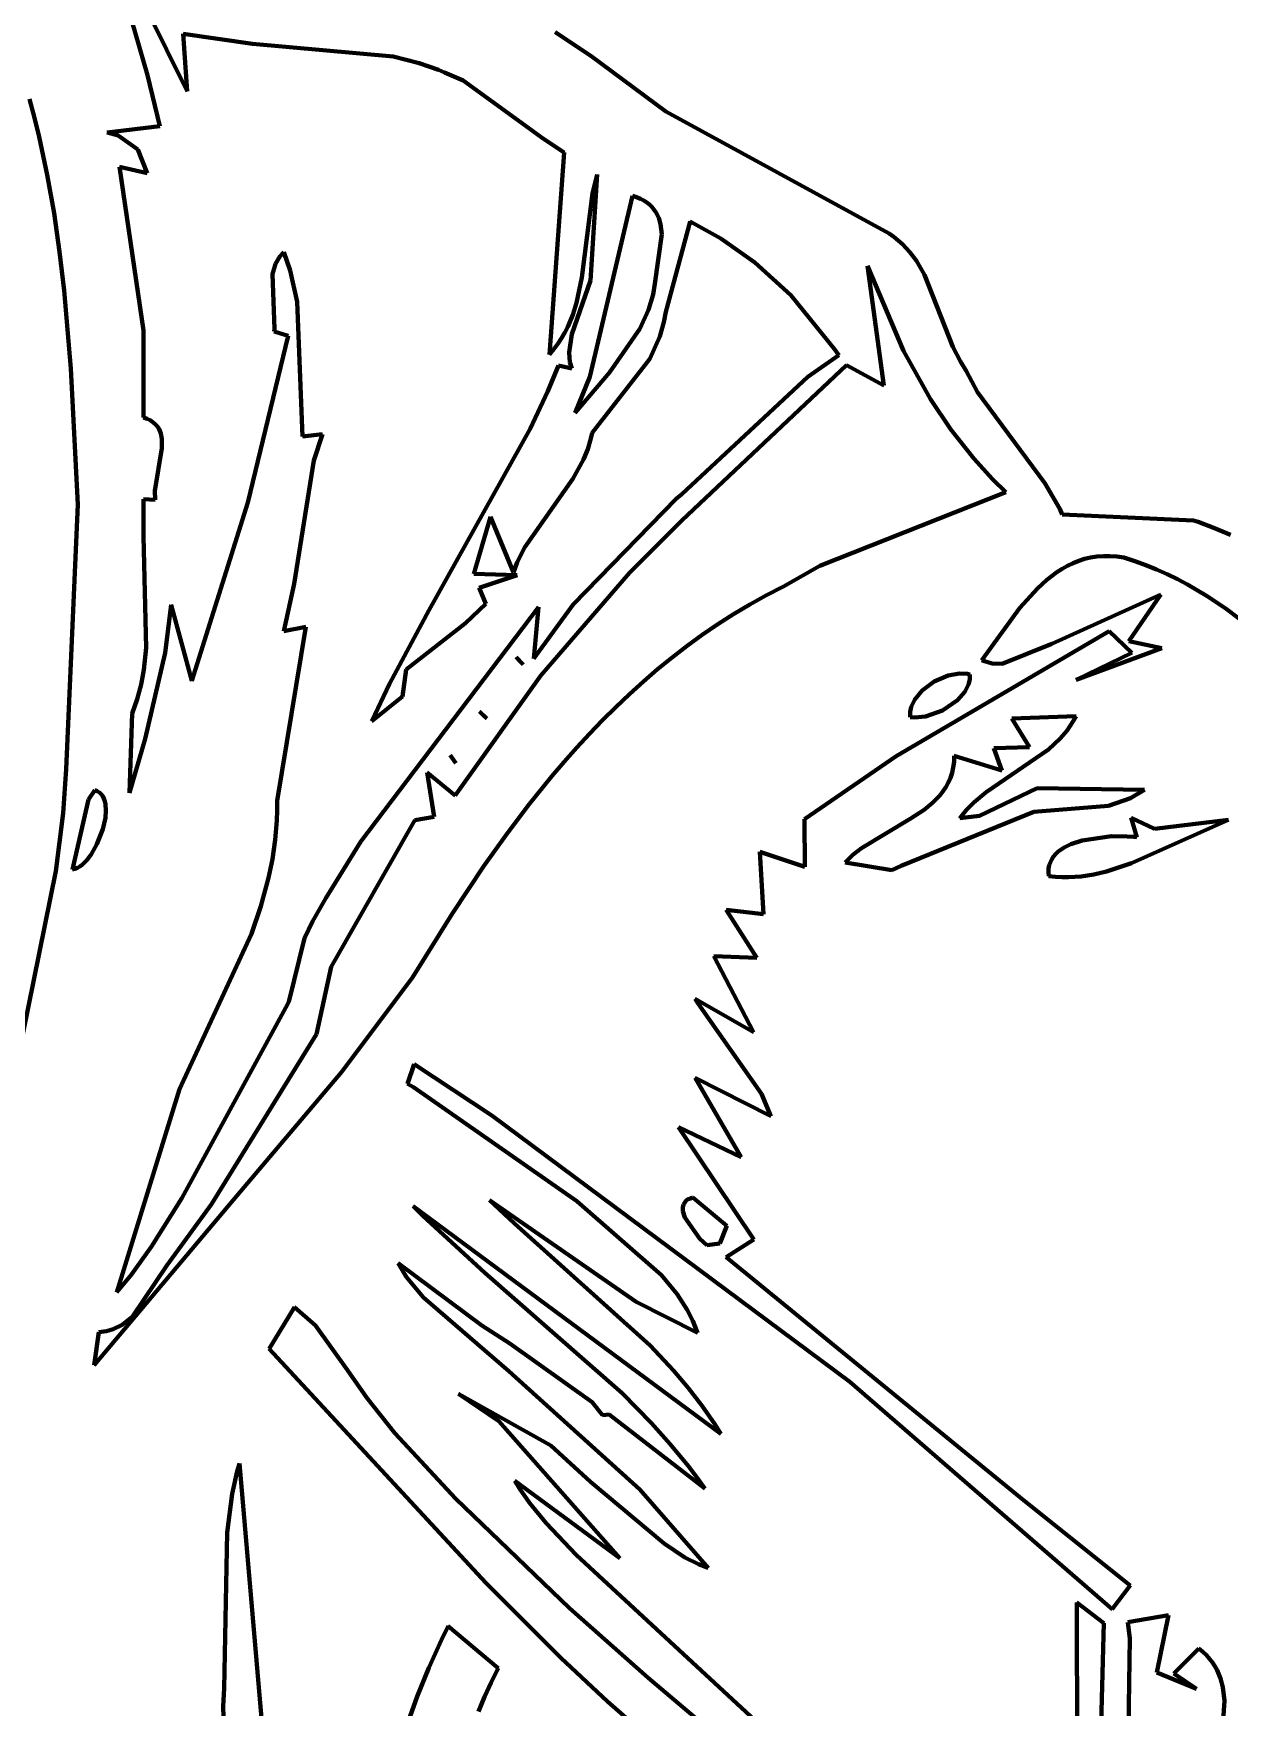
# Model space of a CAD drawing. Header units: millimetres. Extents: x 0 to 14.2, y 0 to 19.5.
# Drawn here: x 10.116 to 11.238, y 15.704 to 17.275 of the extents above; entities that cross this region are included whole.
import ezdxf

# ---------------------------------------------------------------- set-up
doc = ezdxf.new("R2010")
doc.units = ezdxf.units.MM
doc.layers.add('color#010101ff', color=7, linetype='CONTINUOUS', lineweight=100)
doc.layers.add('color#fdfdfdff', color=7, linetype='CONTINUOUS', lineweight=100)

msp = doc.modelspace()

# ---------------------------------------------------------------- linework, layer by layer
at = {"layer": 'color#010101ff'}
for p, q in [((10.1977, 17.3227), (10.2227, 17.2358)), ((10.26, 17.2208), (10.2213, 17.2991)), ((10.3213, 17.2653), (10.2564, 17.2747)), ((10.2564, 17.2747), (10.26, 17.2208)), ((10.4532, 17.2533), (10.3213, 17.2653)), ((10.6052, 17.2762), (10.6386, 17.2539)), ((10.4776, 17.2472), (10.4532, 17.2533)), ((10.4956, 17.2408), (10.4776, 17.2472)), ((10.6386, 17.2539), (10.709, 17.2016)), ((10.2227, 17.2358), (10.2345, 17.188)), ((10.5014, 17.2383), (10.4956, 17.2408)), ((10.5187, 17.2309), (10.5014, 17.2383)), ((10.5941, 17.176), (10.5187, 17.2309)), ((10.1168, 17.1957), (10.112, 17.2133)), ((10.709, 17.2016), (10.9182, 17.0872)), ((10.1211, 17.1781), (10.1168, 17.1957)), ((10.2345, 17.188), (10.1849, 17.1821)), ((10.1251, 17.1603), (10.1211, 17.1781)), ((10.1849, 17.1821), (10.1954, 17.1793)), ((10.1954, 17.1793), (10.2137, 17.1661)), ((10.6137, 17.1633), (10.5941, 17.176)), ((10.1288, 17.1424), (10.1251, 17.1603)), ((10.2137, 17.1661), (10.2225, 17.1438)), ((10.5997, 16.9737), (10.6137, 17.1633)), ((10.1352, 17.1064), (10.1288, 17.1424)), ((10.2225, 17.1438), (10.1966, 17.1499)), ((10.1966, 17.1499), (10.2192, 16.9964)), ((10.6383, 17.0431), (10.6445, 17.1425)), ((10.6445, 17.1425), (10.64, 17.1249)), ((10.64, 17.1249), (10.6301, 17.046)), ((10.6776, 17.1225), (10.6377, 16.9528)), ((10.6815, 17.1213), (10.6776, 17.1225)), ((10.685, 17.1199), (10.6815, 17.1213)), ((10.1404, 17.0702), (10.1352, 17.1064)), ((10.6882, 17.1182), (10.685, 17.1199)), ((10.6911, 17.1164), (10.6882, 17.1182)), ((10.6936, 17.1144), (10.6911, 17.1164)), ((10.6959, 17.1122), (10.6936, 17.1144)), ((10.6996, 17.1074), (10.6959, 17.1122)), ((10.7022, 17.102), (10.6996, 17.1074)), ((10.704, 17.0962), (10.7022, 17.102)), ((10.7051, 17.0867), (10.704, 17.0962)), ((10.7316, 17.0984), (10.7089, 17.0137)), ((10.7606, 17.0827), (10.7316, 17.0984)), ((10.6987, 17.04), (10.7051, 17.0867)), ((10.7925, 17.0602), (10.7606, 17.0827)), ((10.9182, 17.0872), (10.9227, 17.0841)), ((10.9227, 17.0841), (10.9269, 17.0808)), ((10.9269, 17.0808), (10.9308, 17.0773)), ((10.9308, 17.0773), (10.9378, 17.0698)), ((10.1447, 17.0338), (10.1404, 17.0702)), ((10.34, 17.049), (10.3428, 17.0589)), ((10.3428, 17.0589), (10.3469, 17.0656)), ((10.3469, 17.0656), (10.3507, 17.0698)), ((10.3507, 17.0698), (10.3566, 17.0525)), ((10.826, 17.0294), (10.7925, 17.0602)), ((10.9378, 17.0698), (10.9439, 17.0617)), ((10.9439, 17.0617), (10.9515, 17.0486)), ((10.3418, 16.9977), (10.34, 17.049)), ((10.3566, 17.0525), (10.3633, 17.0232)), ((10.6209, 16.9927), (10.6383, 17.0431)), ((10.6301, 17.046), (10.6252, 17.0223)), ((10.898, 17.0569), (10.9133, 16.9448)), ((10.9319, 16.9771), (10.898, 17.0569)), ((10.9515, 17.0486), (10.9781, 16.9809)), ((10.1509, 16.9607), (10.1447, 17.0338)), ((10.6927, 17.0158), (10.6969, 17.03)), ((10.6969, 17.03), (10.6987, 17.04)), ((10.8672, 16.9787), (10.826, 17.0294)), ((10.3633, 17.0232), (10.3681, 16.8967)), ((10.6216, 17.0109), (10.6169, 16.9998)), ((10.6252, 17.0223), (10.6216, 17.0109)), ((10.6846, 16.9978), (10.6927, 17.0158)), ((10.7089, 17.0137), (10.7071, 17.0042)), ((10.2192, 16.9964), (10.2191, 16.9146)), ((10.3416, 16.9952), (10.3418, 16.9977)), ((10.3547, 16.9913), (10.3416, 16.9952)), ((10.6169, 16.9998), (10.6142, 16.9944)), ((10.6562, 16.957), (10.6846, 16.9978)), ((10.7071, 17.0042), (10.7032, 16.9907)), ((10.317, 16.8349), (10.3547, 16.9913)), ((10.6039, 16.9787), (10.5997, 16.9737)), ((10.6077, 16.9838), (10.6039, 16.9787)), ((10.6111, 16.989), (10.6077, 16.9838)), ((10.6142, 16.9944), (10.6111, 16.989)), ((10.6182, 16.9756), (10.6209, 16.9927)), ((10.7032, 16.9907), (10.6939, 16.9697)), ((10.9781, 16.9809), (10.9852, 16.9671)), ((10.5982, 16.9393), (10.6082, 16.9633)), ((10.6082, 16.9633), (10.6206, 16.9606)), ((10.619, 16.9667), (10.6182, 16.9756)), ((10.6206, 16.9606), (10.619, 16.9667)), ((10.6939, 16.9697), (10.6398, 16.9002)), ((10.8784, 16.9636), (10.7238, 16.8179)), ((10.8422, 16.9529), (10.871, 16.9732)), ((10.871, 16.9732), (10.8672, 16.9787)), ((10.9133, 16.9448), (10.8784, 16.9636)), ((10.9571, 16.9319), (10.9319, 16.9771)), ((10.9852, 16.9671), (10.9907, 16.9584)), ((10.1574, 16.833), (10.1509, 16.9607)), ((10.6239, 16.919), (10.6562, 16.957)), ((10.6377, 16.9528), (10.6239, 16.919)), ((10.7239, 16.8427), (10.8422, 16.9529)), ((10.9907, 16.9584), (11.0012, 16.9385)), ((10.5818, 16.9039), (10.5982, 16.9393)), ((10.9763, 16.9033), (10.9571, 16.9319)), ((11.0012, 16.9385), (11.0644, 16.8532)), ((10.2191, 16.9146), (10.2224, 16.9134)), ((10.2224, 16.9134), (10.2253, 16.912)), ((10.2253, 16.912), (10.2278, 16.9103)), ((10.2278, 16.9103), (10.23, 16.9085)), ((10.23, 16.9085), (10.2318, 16.9065)), ((10.2318, 16.9065), (10.2333, 16.9044)), ((10.2333, 16.9044), (10.2345, 16.9021)), ((10.2345, 16.9021), (10.2353, 16.8997)), ((10.4867, 16.7337), (10.5818, 16.9039)), ((10.6398, 16.9002), (10.6387, 16.8949)), ((10.9977, 16.8761), (10.9763, 16.9033)), ((10.2364, 16.8859), (10.2296, 16.8458)), ((10.2353, 16.8997), (10.2364, 16.8945)), ((10.2364, 16.8945), (10.2364, 16.8859)), ((10.3681, 16.8967), (10.3868, 16.899)), ((10.3868, 16.899), (10.3788, 16.8742)), ((10.6357, 16.8848), (10.6317, 16.8752)), ((10.6387, 16.8949), (10.6357, 16.8848)), ((10.3788, 16.8742), (10.3605, 16.7586)), ((10.6317, 16.8752), (10.6218, 16.857)), ((11.0153, 16.8568), (10.9977, 16.8761)), ((10.6218, 16.857), (10.5766, 16.793)), ((11.0279, 16.8446), (11.0153, 16.8568)), ((11.0644, 16.8532), (11.0783, 16.8289)), ((10.23, 16.8375), (10.2191, 16.8381)), ((10.2191, 16.8381), (10.2191, 16.8031)), ((10.2296, 16.8458), (10.23, 16.8375)), ((10.6219, 16.7391), (10.7185, 16.8382)), ((10.7185, 16.8382), (10.7239, 16.8427)), ((10.8532, 16.7756), (11.0279, 16.8446)), ((10.1466, 16.5846), (10.1574, 16.833)), ((10.2644, 16.6677), (10.317, 16.8349)), ((11.0783, 16.8289), (11.0806, 16.8238)), ((11.0806, 16.8238), (11.2038, 16.818)), ((10.5446, 16.8213), (10.5287, 16.7679)), ((10.5659, 16.7692), (10.5446, 16.8213)), ((10.7238, 16.8179), (10.6749, 16.7688)), ((11.2038, 16.818), (11.2082, 16.8169)), ((11.2082, 16.8169), (11.2234, 16.8109)), ((11.2234, 16.8109), (11.2384, 16.8045)), ((10.2191, 16.8031), (10.2217, 16.6986)), ((10.5766, 16.793), (10.5696, 16.779)), ((10.5696, 16.779), (10.5659, 16.7692)), ((10.8192, 16.756), (10.8532, 16.7756)), ((11.0856, 16.7756), (11.0805, 16.7727)), ((11.0908, 16.7781), (11.0856, 16.7756)), ((11.0961, 16.7802), (11.0908, 16.7781)), ((11.1016, 16.782), (11.0961, 16.7802)), ((11.1073, 16.7833), (11.1016, 16.782)), ((11.1132, 16.7843), (11.1073, 16.7833)), ((11.1192, 16.7847), (11.1132, 16.7843)), ((11.1253, 16.7847), (11.1192, 16.7847)), ((11.1317, 16.7842), (11.1253, 16.7847)), ((11.1383, 16.7832), (11.1317, 16.7842)), ((11.1488, 16.7799), (11.1383, 16.7832)), ((11.1591, 16.7762), (11.1488, 16.7799)), ((11.1691, 16.7721), (11.1591, 16.7762)), ((10.5287, 16.7679), (10.5694, 16.7666)), ((10.5694, 16.7666), (10.5337, 16.7548)), ((10.6749, 16.7688), (10.5918, 16.6726)), ((11.0662, 16.7624), (11.0573, 16.7543)), ((11.0756, 16.7696), (11.0662, 16.7624)), ((11.0805, 16.7727), (11.0756, 16.7696)), ((11.179, 16.7677), (11.1691, 16.7721)), ((11.1886, 16.763), (11.179, 16.7677)), ((11.1981, 16.7579), (11.1886, 16.763)), ((10.3605, 16.7586), (10.3506, 16.7141)), ((10.5337, 16.7548), (10.5401, 16.7397)), ((10.7877, 16.7392), (10.8033, 16.7479)), ((10.8033, 16.7479), (10.8192, 16.756)), ((11.0573, 16.7543), (11.0408, 16.736)), ((11.0709, 16.7024), (11.173, 16.7487)), ((11.173, 16.7487), (11.1432, 16.7048)), ((11.2166, 16.7469), (11.1981, 16.7579)), ((11.2345, 16.735), (11.2166, 16.7469)), ((10.2395, 16.694), (10.2451, 16.7388)), ((10.2451, 16.7388), (10.2644, 16.6677)), ((10.423, 16.5169), (10.5896, 16.7366)), ((10.4499, 16.6649), (10.4867, 16.7337)), ((10.5401, 16.7397), (10.5211, 16.7218)), ((10.5852, 16.6886), (10.6219, 16.7391)), ((10.5896, 16.7366), (10.5852, 16.6886)), ((10.7576, 16.7206), (10.7725, 16.7301)), ((10.7725, 16.7301), (10.7877, 16.7392)), ((11.0408, 16.736), (11.0053, 16.6871)), ((11.2691, 16.709), (11.2345, 16.735)), ((10.3713, 16.7182), (10.3443, 16.5551)), ((10.3506, 16.7141), (10.3713, 16.7182)), ((10.5211, 16.7218), (10.4655, 16.6782)), ((10.743, 16.7107), (10.7576, 16.7206)), ((11.1248, 16.7143), (10.9248, 16.5969)), ((11.1458, 16.694), (11.1248, 16.7143)), ((10.2217, 16.6986), (10.2194, 16.6779)), ((10.7148, 16.6896), (10.7288, 16.7003)), ((10.7288, 16.7003), (10.743, 16.7107)), ((11.0244, 16.6835), (11.0709, 16.7024)), ((11.1742, 16.6983), (11.0937, 16.6686)), ((11.1432, 16.7048), (11.1742, 16.6983)), ((10.2207, 16.6131), (10.2395, 16.694)), ((10.5684, 16.6897), (10.5723, 16.6857)), ((10.575, 16.6829), (10.5684, 16.6897)), ((10.5723, 16.6857), (10.575, 16.6829)), ((10.7012, 16.6784), (10.7148, 16.6896)), ((11.0053, 16.6871), (11.0078, 16.686)), ((11.0078, 16.686), (11.015, 16.6839)), ((11.015, 16.6839), (11.0244, 16.6835)), ((11.0937, 16.6686), (11.1458, 16.694)), ((10.2194, 16.6779), (10.2168, 16.6642)), ((10.4333, 16.6296), (10.4499, 16.6649)), ((10.4655, 16.6782), (10.462, 16.6528)), ((10.5918, 16.6726), (10.5112, 16.5599)), ((10.6748, 16.6552), (10.6879, 16.667)), ((10.6879, 16.667), (10.7012, 16.6784)), ((10.9606, 16.6669), (10.9492, 16.6584)), ((10.9737, 16.6726), (10.9606, 16.6669)), ((10.9842, 16.6744), (10.9737, 16.6726)), ((10.9917, 16.674), (10.9842, 16.6744)), ((10.994, 16.6734), (10.9917, 16.674)), ((10.9928, 16.664), (10.9939, 16.6687)), ((10.9939, 16.6687), (10.994, 16.6734)), ((10.2132, 16.6505), (10.2085, 16.6369)), ((10.2168, 16.6642), (10.2132, 16.6505)), ((10.462, 16.6528), (10.4333, 16.6296)), ((10.662, 16.643), (10.6748, 16.6552)), ((10.9424, 16.65), (10.9391, 16.6431)), ((10.9492, 16.6584), (10.9424, 16.65)), ((10.9683, 16.6398), (10.9824, 16.6494)), ((10.9824, 16.6494), (10.9894, 16.6574)), ((10.9894, 16.6574), (10.9928, 16.664)), ((10.2085, 16.6369), (10.2059, 16.5625)), ((10.5343, 16.6388), (10.5382, 16.6349)), ((10.5409, 16.6322), (10.5343, 16.6388)), ((10.5382, 16.6349), (10.5409, 16.6322)), ((10.6495, 16.6306), (10.662, 16.643)), ((10.938, 16.6384), (10.9379, 16.6335)), ((10.9379, 16.6335), (10.9424, 16.6331)), ((10.9391, 16.6431), (10.938, 16.6384)), ((10.9424, 16.6331), (10.9524, 16.6341)), ((10.9524, 16.6341), (10.9683, 16.6398)), ((11.0333, 16.6323), (11.0936, 16.6343)), ((11.0936, 16.6343), (11.091, 16.6297)), ((10.6253, 16.6049), (10.6373, 16.6179)), ((10.6373, 16.6179), (10.6495, 16.6306)), ((11.0501, 16.6054), (11.0333, 16.6323)), ((11.0852, 16.6211), (11.0787, 16.6134)), ((11.091, 16.6297), (11.0852, 16.6211)), ((10.2059, 16.5625), (10.2207, 16.6131)), ((10.6136, 16.5916), (10.6253, 16.6049)), ((11.0678, 16.6032), (11.0093, 16.5631)), ((11.0165, 16.6044), (11.0501, 16.6054)), ((11.0241, 16.5834), (11.0165, 16.6044)), ((11.0787, 16.6134), (11.0678, 16.6032)), ((10.5066, 16.5979), (10.5097, 16.5934)), ((10.5119, 16.5902), (10.5066, 16.5979)), ((10.5097, 16.5934), (10.5119, 16.5902)), ((10.6021, 16.5781), (10.6136, 16.5916)), ((10.9248, 16.5969), (10.8389, 16.5379)), ((10.9773, 16.5812), (10.9785, 16.5862)), ((10.9785, 16.5862), (10.9792, 16.5916)), ((10.9792, 16.5916), (10.9794, 16.5972)), ((10.9794, 16.5972), (11.0241, 16.5834)), ((10.1437, 16.5435), (10.1466, 16.5846)), ((10.5112, 16.5599), (10.485, 16.5816)), ((10.485, 16.5816), (10.4915, 16.54)), ((10.5799, 16.5505), (10.6021, 16.5781)), ((10.9715, 16.5678), (10.9738, 16.572)), ((10.9738, 16.572), (10.9758, 16.5765)), ((10.9758, 16.5765), (10.9773, 16.5812)), ((10.1676, 16.5563), (10.1526, 16.4907)), ((10.1733, 16.565), (10.1676, 16.5563)), ((10.1757, 16.5642), (10.1733, 16.565)), ((10.1778, 16.5629), (10.1757, 16.5642)), ((10.1795, 16.5614), (10.1778, 16.5629)), ((10.1809, 16.5594), (10.1795, 16.5614)), ((10.182, 16.5572), (10.1809, 16.5594)), ((10.1829, 16.5547), (10.182, 16.5572)), ((10.1834, 16.5519), (10.1829, 16.5547)), ((10.3443, 16.5551), (10.3444, 16.5459)), ((10.9589, 16.5531), (10.9625, 16.5565)), ((10.9625, 16.5565), (10.9658, 16.56)), ((10.9658, 16.56), (10.9688, 16.5638)), ((10.9688, 16.5638), (10.9715, 16.5678)), ((11.0093, 16.5631), (10.9978, 16.5535)), ((11.0032, 16.5408), (11.0572, 16.567)), ((11.0572, 16.567), (11.1577, 16.5652)), ((11.1447, 16.5575), (11.1239, 16.5502)), ((11.1577, 16.5652), (11.1447, 16.5575)), ((10.137, 16.4891), (10.1437, 16.5435)), ((10.1809, 16.5284), (10.1833, 16.5391)), ((10.1833, 16.5391), (10.1838, 16.5458)), ((10.1838, 16.5458), (10.1834, 16.5519)), ((10.3444, 16.5459), (10.3441, 16.5367)), ((10.4915, 16.54), (10.4735, 16.5369)), ((10.5584, 16.5222), (10.5799, 16.5505)), ((11.0541, 16.5446), (10.9297, 16.4939)), ((10.9381, 16.5381), (10.9511, 16.5467)), ((10.9511, 16.5467), (10.9589, 16.5531)), ((10.9908, 16.5464), (10.9845, 16.5386)), ((10.9845, 16.5386), (11.0032, 16.5408)), ((10.9978, 16.5535), (10.9908, 16.5464)), ((11.1239, 16.5502), (11.0541, 16.5446)), ((11.1453, 16.5391), (11.1672, 16.5288)), ((11.1506, 16.5209), (11.1453, 16.5391)), ((10.1754, 16.5142), (10.1809, 16.5284)), ((10.3441, 16.5367), (10.3426, 16.5184)), ((10.4735, 16.5369), (10.3951, 16.3993)), ((10.8389, 16.5379), (10.8393, 16.4932)), ((10.8923, 16.5106), (10.9381, 16.5381)), ((11.2367, 16.5372), (11.1457, 16.4965)), ((11.1672, 16.5288), (11.2367, 16.5372)), ((10.1699, 16.5046), (10.1754, 16.5142)), ((10.3426, 16.5184), (10.34, 16.5004)), ((10.3899, 16.4637), (10.423, 16.5169)), ((10.5379, 16.4933), (10.5584, 16.5222)), ((10.8843, 16.5043), (10.8923, 16.5106)), ((11.0769, 16.5074), (11.0823, 16.5112)), ((11.0823, 16.5112), (11.0887, 16.5143)), ((11.0887, 16.5143), (11.0994, 16.5179)), ((11.0994, 16.5179), (11.1269, 16.5217)), ((11.1269, 16.5217), (11.1414, 16.5216)), ((11.1414, 16.5216), (11.1478, 16.5212)), ((11.1478, 16.5212), (11.1506, 16.5209)), ((10.1548, 16.4912), (10.1571, 16.4921)), ((10.1571, 16.4921), (10.1593, 16.4934)), ((10.1593, 16.4934), (10.1615, 16.495)), ((10.1615, 16.495), (10.1658, 16.4993)), ((10.1658, 16.4993), (10.1699, 16.5046)), ((10.34, 16.5004), (10.3363, 16.4826)), ((10.5084, 16.449), (10.5379, 16.4933)), ((10.8393, 16.4932), (10.7969, 16.5072)), ((10.7969, 16.5072), (10.8005, 16.4486)), ((10.8772, 16.4972), (10.8843, 16.5043)), ((10.9209, 16.49), (10.8772, 16.4972)), ((10.9297, 16.4939), (10.9209, 16.49)), ((11.0679, 16.4914), (11.0685, 16.4946)), ((11.0685, 16.4946), (11.0695, 16.4975)), ((11.0695, 16.4975), (11.0709, 16.5003)), ((11.0709, 16.5003), (11.0726, 16.5028)), ((11.0726, 16.5028), (11.0746, 16.5052)), ((11.0746, 16.5052), (11.0769, 16.5074)), ((11.1457, 16.4965), (11.1223, 16.4887)), ((10.0905, 16.2605), (10.137, 16.4891)), ((10.1526, 16.4907), (10.1548, 16.4912)), ((10.3363, 16.4826), (10.3291, 16.4562)), ((11.0678, 16.488), (11.0679, 16.4914)), ((11.0681, 16.4844), (11.0678, 16.488)), ((11.0742, 16.4837), (11.0681, 16.4844)), ((11.0803, 16.4833), (11.0742, 16.4837)), ((11.0864, 16.4833), (11.0803, 16.4833)), ((11.0985, 16.4841), (11.0864, 16.4833)), ((11.1104, 16.4859), (11.0985, 16.4841)), ((11.1223, 16.4887), (11.1104, 16.4859)), ((10.3775, 16.4419), (10.3899, 16.4637)), ((10.3291, 16.4562), (10.3202, 16.4303)), ((10.4713, 16.3892), (10.5084, 16.449)), ((10.8005, 16.4486), (10.7655, 16.4526)), ((10.7655, 16.4526), (10.7941, 16.4077)), ((10.3202, 16.4303), (10.2624, 16.3053)), ((10.3699, 16.426), (10.3775, 16.4419)), ((10.3552, 16.3665), (10.3699, 16.426)), ((10.3951, 16.3993), (10.3812, 16.3362)), ((10.7941, 16.4077), (10.7539, 16.4094)), ((10.7539, 16.4094), (10.7911, 16.3378)), ((10.4049, 16.3004), (10.4713, 16.3892)), ((10.3525, 16.3612), (10.3552, 16.3665)), ((10.7911, 16.3378), (10.7365, 16.3692)), ((10.7365, 16.3692), (10.7388, 16.3653)), ((10.2551, 16.1821), (10.3525, 16.3612)), ((10.7388, 16.3653), (10.7985, 16.2801)), ((10.3812, 16.3362), (10.2827, 16.1767)), ((10.2624, 16.3053), (10.2527, 16.2844)), ((10.4729, 16.308), (10.4665, 16.2894)), ((10.5458, 16.2599), (10.4729, 16.308)), ((10.3033, 16.1804), (10.4049, 16.3004)), ((10.4665, 16.2894), (10.4724, 16.2864)), ((10.8075, 16.2592), (10.7363, 16.2952)), ((10.7363, 16.2952), (10.7795, 16.2206)), ((10.2527, 16.2844), (10.1942, 16.0939)), ((10.4724, 16.2864), (10.6253, 16.1794)), ((10.7985, 16.2801), (10.8075, 16.2592)), ((10.8816, 16.0099), (10.5458, 16.2599)), ((10.7795, 16.2206), (10.7208, 16.2489)), ((10.7208, 16.2489), (10.7913, 16.1435)), ((10.1729, 16.0254), (10.3033, 16.1804)), ((10.2266, 16.1368), (10.2551, 16.1821)), ((10.6811, 16.0848), (10.5436, 16.1802)), ((10.5436, 16.1802), (10.5669, 16.1585)), ((10.6253, 16.1794), (10.7048, 16.1101)), ((10.7272, 16.1791), (10.7254, 16.1764)), ((10.7284, 16.1802), (10.7272, 16.1791)), ((10.73, 16.1812), (10.7284, 16.1802)), ((10.7319, 16.182), (10.73, 16.1812)), ((10.7341, 16.1827), (10.7319, 16.182)), ((10.7661, 16.1561), (10.7341, 16.1827)), ((10.2827, 16.1767), (10.2409, 16.1189)), ((10.7605, 15.961), (10.4718, 16.1748)), ((10.4718, 16.1748), (10.4811, 16.1655)), ((10.4811, 16.1655), (10.5393, 16.1122)), ((10.7254, 16.1764), (10.7247, 16.1733)), ((10.7247, 16.1733), (10.7249, 16.1699)), ((10.7249, 16.1699), (10.7266, 16.1642)), ((10.7266, 16.1642), (10.7407, 16.144)), ((10.5669, 16.1585), (10.6943, 16.0439)), ((10.7594, 16.1396), (10.7661, 16.1561)), ((10.2077, 16.1107), (10.2266, 16.1368)), ((10.7407, 16.144), (10.7473, 16.1381)), ((10.7473, 16.1381), (10.7594, 16.1396)), ((10.7913, 16.1435), (10.7656, 16.1269)), ((10.2409, 16.1189), (10.2086, 16.0712)), ((10.5363, 16.0626), (10.4578, 16.1211)), ((10.4578, 16.1211), (10.4658, 16.1081)), ((10.7656, 16.1269), (11.0409, 15.9017)), ((10.1942, 16.0939), (10.2077, 16.1107)), ((10.4658, 16.1081), (10.4816, 16.0889)), ((10.5393, 16.1122), (10.668, 15.9991)), ((10.7048, 16.1101), (10.7195, 16.0921)), ((10.4816, 16.0889), (10.5616, 16.02)), ((10.7387, 16.056), (10.6811, 16.0848)), ((10.7195, 16.0921), (10.7289, 16.0775)), ((10.2086, 16.0712), (10.199, 16.0635)), ((10.3608, 16.08), (10.3368, 16.0407)), ((10.3805, 16.0628), (10.3608, 16.08)), ((10.7289, 16.0775), (10.7342, 16.067)), ((10.1773, 16.0565), (10.1729, 16.0254)), ((10.1843, 16.0575), (10.1773, 16.0565)), ((10.1906, 16.0594), (10.1843, 16.0575)), ((10.199, 16.0635), (10.1906, 16.0594)), ((10.4104, 16.0209), (10.3805, 16.0628)), ((10.5627, 16.0458), (10.5363, 16.0626)), ((10.7342, 16.067), (10.7387, 16.056)), ((10.3368, 16.0407), (10.54, 15.8212)), ((10.6399, 15.9907), (10.5627, 16.0458)), ((10.6943, 16.0439), (10.7161, 16.0206)), ((10.4285, 15.9948), (10.4104, 16.0209)), ((10.5616, 16.02), (10.6846, 15.9089)), ((10.7161, 16.0206), (10.7298, 16.0044)), ((11.1276, 15.7965), (10.8816, 16.0099)), ((10.4547, 15.9618), (10.4285, 15.9948)), ((10.6012, 15.9501), (10.5146, 15.9985)), ((10.5146, 15.9985), (10.5524, 15.973)), ((10.6494, 15.9786), (10.6399, 15.9907)), ((10.668, 15.9991), (10.6956, 15.971)), ((10.7298, 16.0044), (10.7427, 15.9876)), ((10.6559, 15.9792), (10.6494, 15.9786)), ((10.7456, 15.9099), (10.6559, 15.9792)), ((10.7427, 15.9876), (10.7548, 15.9701)), ((10.512, 15.9), (10.4547, 15.9618)), ((10.5524, 15.973), (10.6658, 15.8444)), ((10.6956, 15.971), (10.7131, 15.9515)), ((10.7548, 15.9701), (10.7605, 15.961)), ((10.6381, 15.9159), (10.6012, 15.9501)), ((10.7131, 15.9515), (10.7298, 15.9312)), ((10.3091, 15.9332), (10.307, 15.9261)), ((10.3403, 15.5694), (10.3091, 15.9332)), ((10.7298, 15.9312), (10.7378, 15.9207)), ((10.307, 15.9261), (10.3021, 15.9047)), ((10.6658, 15.8444), (10.5672, 15.9169)), ((10.5672, 15.9169), (10.5717, 15.9099)), ((10.7073, 15.8583), (10.6381, 15.9159)), ((10.7378, 15.9207), (10.7456, 15.9099)), ((10.3021, 15.9047), (10.2974, 15.8685)), ((10.6185, 15.7974), (10.512, 15.9)), ((10.5717, 15.9099), (10.5812, 15.8964)), ((10.5812, 15.8964), (10.5966, 15.8772)), ((10.6846, 15.9089), (10.7487, 15.8355)), ((11.0409, 15.9017), (11.1442, 15.8188)), ((10.2974, 15.8685), (10.2946, 15.722)), ((10.5966, 15.8772), (10.6248, 15.8475)), ((10.7268, 15.8452), (10.7073, 15.8583)), ((10.6248, 15.8475), (10.7335, 15.7468)), ((10.7396, 15.8389), (10.7268, 15.8452)), ((10.7487, 15.8355), (10.7396, 15.8389)), ((10.54, 15.8212), (10.6105, 15.7508)), ((11.1442, 15.8188), (11.1276, 15.7965)), ((11.0944, 15.8028), (11.1196, 15.7836)), ((11.0948, 15.5832), (11.0944, 15.8028)), ((10.6922, 15.7322), (10.6185, 15.7974)), ((11.1421, 15.7845), (11.1802, 15.7911)), ((11.1802, 15.7911), (11.1693, 15.7372)), ((10.5049, 15.7807), (10.4985, 15.7677)), ((10.5517, 15.7412), (10.5049, 15.7807)), ((11.1196, 15.7836), (11.1155, 15.6176)), ((11.144, 15.7691), (11.1421, 15.7845)), ((10.4985, 15.7677), (10.4866, 15.7414)), ((11.1428, 15.6859), (11.144, 15.7691)), ((11.1854, 15.7362), (11.2087, 15.7596)), ((11.2087, 15.7596), (11.2124, 15.7566)), ((11.2124, 15.7566), (11.2158, 15.7535)), ((10.4866, 15.7414), (10.4757, 15.7145)), ((10.5452, 15.7278), (10.5517, 15.7412)), ((10.6105, 15.7508), (10.6543, 15.7101)), ((10.7335, 15.7468), (10.8557, 15.6339)), ((11.2158, 15.7535), (11.2189, 15.7501)), ((11.2189, 15.7501), (11.2215, 15.7467)), ((11.2215, 15.7467), (11.2239, 15.7431)), ((11.2239, 15.7431), (11.2259, 15.7394)), ((11.2259, 15.7394), (11.229, 15.7316)), ((10.539, 15.7142), (10.5452, 15.7278)), ((10.8201, 15.6243), (10.6922, 15.7322)), ((11.1693, 15.7372), (11.2065, 15.7217)), ((11.2065, 15.7217), (11.1854, 15.7362)), ((11.229, 15.7316), (11.2312, 15.7235)), ((11.2312, 15.7235), (11.2327, 15.7107)), ((10.2946, 15.722), (10.2939, 15.7056)), ((10.4757, 15.7145), (10.4659, 15.6873)), ((10.5331, 15.7005), (10.539, 15.7142)), ((10.6543, 15.7101), (10.6842, 15.6838)), ((11.2327, 15.7107), (11.2286, 15.6482)), ((10.2939, 15.7056), (10.2952, 15.6567))]:
    msp.add_line(p, q, dxfattribs=at)
at = {"layer": 'color#fdfdfdff'}
for p, q in [((10.2227, 17.2358), (10.1977, 17.3227)), ((10.2213, 17.2991), (10.26, 17.2208)), ((10.26, 17.2208), (10.2564, 17.2747)), ((10.2564, 17.2747), (10.3213, 17.2653)), ((10.3213, 17.2653), (10.4532, 17.2533)), ((10.6386, 17.2539), (10.6052, 17.2762)), ((10.4532, 17.2533), (10.4776, 17.2472)), ((10.4776, 17.2472), (10.4956, 17.2408)), ((10.709, 17.2016), (10.6386, 17.2539)), ((10.2345, 17.188), (10.2227, 17.2358)), ((10.4956, 17.2408), (10.5014, 17.2383)), ((10.5014, 17.2383), (10.5187, 17.2309)), ((10.5187, 17.2309), (10.5941, 17.176)), ((10.112, 17.2133), (10.1168, 17.1957)), ((10.9182, 17.0872), (10.709, 17.2016)), ((10.1168, 17.1957), (10.1211, 17.1781)), ((10.1849, 17.1821), (10.2345, 17.188)), ((10.1211, 17.1781), (10.1251, 17.1603)), ((10.1954, 17.1793), (10.1849, 17.1821)), ((10.2137, 17.1661), (10.1954, 17.1793)), ((10.5941, 17.176), (10.6137, 17.1633)), ((10.1251, 17.1603), (10.1288, 17.1424)), ((10.2225, 17.1438), (10.2137, 17.1661)), ((10.6137, 17.1633), (10.5997, 16.9737)), ((10.1288, 17.1424), (10.1352, 17.1064)), ((10.2192, 16.9964), (10.1966, 17.1499)), ((10.1966, 17.1499), (10.2225, 17.1438)), ((10.6445, 17.1425), (10.6383, 17.0431)), ((10.64, 17.1249), (10.6445, 17.1425)), ((10.6301, 17.046), (10.64, 17.1249)), ((10.6377, 16.9528), (10.6776, 17.1225)), ((10.6776, 17.1225), (10.6815, 17.1213)), ((10.6815, 17.1213), (10.685, 17.1199)), ((10.1352, 17.1064), (10.1404, 17.0702)), ((10.685, 17.1199), (10.6882, 17.1182)), ((10.6882, 17.1182), (10.6911, 17.1164)), ((10.6911, 17.1164), (10.6936, 17.1144)), ((10.6936, 17.1144), (10.6959, 17.1122)), ((10.6959, 17.1122), (10.6996, 17.1074)), ((10.6996, 17.1074), (10.7022, 17.102)), ((10.7022, 17.102), (10.704, 17.0962)), ((10.704, 17.0962), (10.7051, 17.0867)), ((10.7089, 17.0137), (10.7316, 17.0984)), ((10.7316, 17.0984), (10.7606, 17.0827)), ((10.7051, 17.0867), (10.6987, 17.04)), ((10.7606, 17.0827), (10.7925, 17.0602)), ((10.9227, 17.0841), (10.9182, 17.0872)), ((10.9269, 17.0808), (10.9227, 17.0841)), ((10.9308, 17.0773), (10.9269, 17.0808)), ((10.9378, 17.0698), (10.9308, 17.0773)), ((10.1404, 17.0702), (10.1447, 17.0338)), ((10.3428, 17.0589), (10.34, 17.049)), ((10.3469, 17.0656), (10.3428, 17.0589)), ((10.3507, 17.0698), (10.3469, 17.0656)), ((10.3566, 17.0525), (10.3507, 17.0698)), ((10.7925, 17.0602), (10.826, 17.0294)), ((10.9439, 17.0617), (10.9378, 17.0698)), ((10.9515, 17.0486), (10.9439, 17.0617)), ((10.34, 17.049), (10.3418, 16.9977)), ((10.3633, 17.0232), (10.3566, 17.0525)), ((10.6383, 17.0431), (10.6209, 16.9927)), ((10.6252, 17.0223), (10.6301, 17.046)), ((10.898, 17.0569), (10.9319, 16.9771)), ((10.9133, 16.9448), (10.898, 17.0569)), ((10.9781, 16.9809), (10.9515, 17.0486)), ((10.1447, 17.0338), (10.1509, 16.9607)), ((10.6969, 17.03), (10.6927, 17.0158)), ((10.6987, 17.04), (10.6969, 17.03)), ((10.826, 17.0294), (10.8672, 16.9787)), ((10.3681, 16.8967), (10.3633, 17.0232)), ((10.6169, 16.9998), (10.6216, 17.0109)), ((10.6216, 17.0109), (10.6252, 17.0223)), ((10.6927, 17.0158), (10.6846, 16.9978)), ((10.7071, 17.0042), (10.7089, 17.0137)), ((10.2191, 16.9146), (10.2192, 16.9964)), ((10.3418, 16.9977), (10.3416, 16.9952)), ((10.3416, 16.9952), (10.3547, 16.9913)), ((10.6142, 16.9944), (10.6169, 16.9998)), ((10.6846, 16.9978), (10.6562, 16.957)), ((10.7032, 16.9907), (10.7071, 17.0042)), ((10.3547, 16.9913), (10.317, 16.8349)), ((10.5997, 16.9737), (10.6039, 16.9787)), ((10.6039, 16.9787), (10.6077, 16.9838)), ((10.6077, 16.9838), (10.6111, 16.989)), ((10.6111, 16.989), (10.6142, 16.9944)), ((10.6209, 16.9927), (10.6182, 16.9756)), ((10.6939, 16.9697), (10.7032, 16.9907)), ((10.9852, 16.9671), (10.9781, 16.9809)), ((10.6082, 16.9633), (10.5982, 16.9393)), ((10.6206, 16.9606), (10.6082, 16.9633)), ((10.6182, 16.9756), (10.619, 16.9667)), ((10.619, 16.9667), (10.6206, 16.9606)), ((10.6398, 16.9002), (10.6939, 16.9697)), ((10.7238, 16.8179), (10.8784, 16.9636)), ((10.871, 16.9732), (10.8422, 16.9529)), ((10.8672, 16.9787), (10.871, 16.9732)), ((10.8784, 16.9636), (10.9133, 16.9448)), ((10.9319, 16.9771), (10.9571, 16.9319)), ((10.9907, 16.9584), (10.9852, 16.9671)), ((10.1509, 16.9607), (10.1574, 16.833)), ((10.6562, 16.957), (10.6239, 16.919)), ((10.6239, 16.919), (10.6377, 16.9528)), ((10.8422, 16.9529), (10.7239, 16.8427)), ((11.0012, 16.9385), (10.9907, 16.9584)), ((10.5982, 16.9393), (10.5818, 16.9039)), ((10.9571, 16.9319), (10.9763, 16.9033)), ((11.0644, 16.8532), (11.0012, 16.9385)), ((10.2224, 16.9134), (10.2191, 16.9146)), ((10.2253, 16.912), (10.2224, 16.9134)), ((10.2278, 16.9103), (10.2253, 16.912)), ((10.23, 16.9085), (10.2278, 16.9103)), ((10.2318, 16.9065), (10.23, 16.9085)), ((10.2333, 16.9044), (10.2318, 16.9065)), ((10.2345, 16.9021), (10.2333, 16.9044)), ((10.2353, 16.8997), (10.2345, 16.9021)), ((10.5818, 16.9039), (10.4867, 16.7337)), ((10.6387, 16.8949), (10.6398, 16.9002)), ((10.9763, 16.9033), (10.9977, 16.8761)), ((10.2296, 16.8458), (10.2364, 16.8859)), ((10.2364, 16.8945), (10.2353, 16.8997)), ((10.2364, 16.8859), (10.2364, 16.8945)), ((10.3868, 16.899), (10.3681, 16.8967)), ((10.3788, 16.8742), (10.3868, 16.899)), ((10.6317, 16.8752), (10.6357, 16.8848)), ((10.6357, 16.8848), (10.6387, 16.8949)), ((10.3605, 16.7586), (10.3788, 16.8742)), ((10.6218, 16.857), (10.6317, 16.8752)), ((10.9977, 16.8761), (11.0153, 16.8568)), ((10.5766, 16.793), (10.6218, 16.857)), ((11.0153, 16.8568), (11.0279, 16.8446)), ((11.0783, 16.8289), (11.0644, 16.8532)), ((10.2191, 16.8031), (10.2191, 16.8381)), ((10.2191, 16.8381), (10.23, 16.8375)), ((10.23, 16.8375), (10.2296, 16.8458)), ((10.7185, 16.8382), (10.6219, 16.7391)), ((10.7239, 16.8427), (10.7185, 16.8382)), ((11.0279, 16.8446), (10.8532, 16.7756)), ((10.1574, 16.833), (10.1466, 16.5846)), ((10.317, 16.8349), (10.2644, 16.6677)), ((11.0806, 16.8238), (11.0783, 16.8289)), ((11.2038, 16.818), (11.0806, 16.8238)), ((10.5287, 16.7679), (10.5446, 16.8213)), ((10.5446, 16.8213), (10.5659, 16.7692)), ((10.6749, 16.7688), (10.7238, 16.8179)), ((11.2082, 16.8169), (11.2038, 16.818)), ((11.2234, 16.8109), (11.2082, 16.8169)), ((11.2384, 16.8045), (11.2234, 16.8109)), ((10.2217, 16.6986), (10.2191, 16.8031)), ((10.5696, 16.779), (10.5766, 16.793)), ((10.5659, 16.7692), (10.5696, 16.779)), ((10.8532, 16.7756), (10.8192, 16.756)), ((11.0805, 16.7727), (11.0856, 16.7756)), ((11.0856, 16.7756), (11.0908, 16.7781)), ((11.0908, 16.7781), (11.0961, 16.7802)), ((11.0961, 16.7802), (11.1016, 16.782)), ((11.1016, 16.782), (11.1073, 16.7833)), ((11.1073, 16.7833), (11.1132, 16.7843)), ((11.1132, 16.7843), (11.1192, 16.7847)), ((11.1192, 16.7847), (11.1253, 16.7847)), ((11.1253, 16.7847), (11.1317, 16.7842)), ((11.1317, 16.7842), (11.1383, 16.7832)), ((11.1383, 16.7832), (11.1488, 16.7799)), ((11.1488, 16.7799), (11.1591, 16.7762)), ((11.1591, 16.7762), (11.1691, 16.7721)), ((10.5694, 16.7666), (10.5287, 16.7679)), ((10.5337, 16.7548), (10.5694, 16.7666)), ((10.5918, 16.6726), (10.6749, 16.7688)), ((11.0573, 16.7543), (11.0662, 16.7624)), ((11.0662, 16.7624), (11.0756, 16.7696)), ((11.0756, 16.7696), (11.0805, 16.7727)), ((11.1691, 16.7721), (11.179, 16.7677)), ((11.179, 16.7677), (11.1886, 16.763)), ((11.1886, 16.763), (11.1981, 16.7579)), ((10.3506, 16.7141), (10.3605, 16.7586)), ((10.5401, 16.7397), (10.5337, 16.7548)), ((10.8033, 16.7479), (10.7877, 16.7392)), ((10.8192, 16.756), (10.8033, 16.7479)), ((11.0408, 16.736), (11.0573, 16.7543)), ((11.173, 16.7487), (11.0709, 16.7024)), ((11.1432, 16.7048), (11.173, 16.7487)), ((11.1981, 16.7579), (11.2166, 16.7469)), ((11.2166, 16.7469), (11.2345, 16.735)), ((10.2451, 16.7388), (10.2395, 16.694)), ((10.2644, 16.6677), (10.2451, 16.7388)), ((10.5896, 16.7366), (10.423, 16.5169)), ((10.4867, 16.7337), (10.4499, 16.6649)), ((10.5211, 16.7218), (10.5401, 16.7397)), ((10.6219, 16.7391), (10.5852, 16.6886)), ((10.5852, 16.6886), (10.5896, 16.7366)), ((10.7725, 16.7301), (10.7576, 16.7206)), ((10.7877, 16.7392), (10.7725, 16.7301)), ((11.0053, 16.6871), (11.0408, 16.736)), ((11.2345, 16.735), (11.2691, 16.709)), ((10.3443, 16.5551), (10.3713, 16.7182)), ((10.3713, 16.7182), (10.3506, 16.7141)), ((10.4655, 16.6782), (10.5211, 16.7218)), ((10.7576, 16.7206), (10.743, 16.7107)), ((10.9248, 16.5969), (11.1248, 16.7143)), ((11.1248, 16.7143), (11.1458, 16.694)), ((10.2194, 16.6779), (10.2217, 16.6986)), ((10.7288, 16.7003), (10.7148, 16.6896)), ((10.743, 16.7107), (10.7288, 16.7003)), ((11.0709, 16.7024), (11.0244, 16.6835)), ((11.0937, 16.6686), (11.1742, 16.6983)), ((11.1742, 16.6983), (11.1432, 16.7048)), ((10.2395, 16.694), (10.2207, 16.6131)), ((10.5684, 16.6897), (10.575, 16.6829)), ((10.5723, 16.6857), (10.5684, 16.6897)), ((10.575, 16.6829), (10.5723, 16.6857)), ((10.7148, 16.6896), (10.7012, 16.6784)), ((11.0078, 16.686), (11.0053, 16.6871)), ((11.015, 16.6839), (11.0078, 16.686)), ((11.0244, 16.6835), (11.015, 16.6839)), ((11.1458, 16.694), (11.0937, 16.6686)), ((10.2168, 16.6642), (10.2194, 16.6779)), ((10.4499, 16.6649), (10.4333, 16.6296)), ((10.462, 16.6528), (10.4655, 16.6782)), ((10.5112, 16.5599), (10.5918, 16.6726)), ((10.6879, 16.667), (10.6748, 16.6552)), ((10.7012, 16.6784), (10.6879, 16.667)), ((10.9492, 16.6584), (10.9606, 16.6669)), ((10.9606, 16.6669), (10.9737, 16.6726)), ((10.9737, 16.6726), (10.9842, 16.6744)), ((10.9842, 16.6744), (10.9917, 16.674)), ((10.9917, 16.674), (10.994, 16.6734)), ((10.9939, 16.6687), (10.9928, 16.664)), ((10.994, 16.6734), (10.9939, 16.6687)), ((10.2085, 16.6369), (10.2132, 16.6505)), ((10.2132, 16.6505), (10.2168, 16.6642)), ((10.4333, 16.6296), (10.462, 16.6528)), ((10.6748, 16.6552), (10.662, 16.643)), ((10.9391, 16.6431), (10.9424, 16.65)), ((10.9424, 16.65), (10.9492, 16.6584)), ((10.9824, 16.6494), (10.9683, 16.6398)), ((10.9894, 16.6574), (10.9824, 16.6494)), ((10.9928, 16.664), (10.9894, 16.6574)), ((10.2059, 16.5625), (10.2085, 16.6369)), ((10.5343, 16.6388), (10.5409, 16.6322)), ((10.5382, 16.6349), (10.5343, 16.6388)), ((10.5409, 16.6322), (10.5382, 16.6349)), ((10.662, 16.643), (10.6495, 16.6306)), ((10.9379, 16.6335), (10.938, 16.6384)), ((10.9424, 16.6331), (10.9379, 16.6335)), ((10.938, 16.6384), (10.9391, 16.6431)), ((10.9524, 16.6341), (10.9424, 16.6331)), ((10.9683, 16.6398), (10.9524, 16.6341)), ((11.0936, 16.6343), (11.0333, 16.6323)), ((11.091, 16.6297), (11.0936, 16.6343)), ((10.6373, 16.6179), (10.6253, 16.6049)), ((10.6495, 16.6306), (10.6373, 16.6179)), ((11.0333, 16.6323), (11.0501, 16.6054)), ((11.0787, 16.6134), (11.0852, 16.6211)), ((11.0852, 16.6211), (11.091, 16.6297)), ((10.2207, 16.6131), (10.2059, 16.5625)), ((10.6253, 16.6049), (10.6136, 16.5916)), ((11.0093, 16.5631), (11.0678, 16.6032)), ((11.0501, 16.6054), (11.0165, 16.6044)), ((11.0165, 16.6044), (11.0241, 16.5834)), ((11.0678, 16.6032), (11.0787, 16.6134)), ((10.5066, 16.5979), (10.5119, 16.5902)), ((10.5097, 16.5934), (10.5066, 16.5979)), ((10.5119, 16.5902), (10.5097, 16.5934)), ((10.6136, 16.5916), (10.6021, 16.5781)), ((10.8389, 16.5379), (10.9248, 16.5969)), ((10.9785, 16.5862), (10.9773, 16.5812)), ((10.9792, 16.5916), (10.9785, 16.5862)), ((10.9794, 16.5972), (10.9792, 16.5916)), ((11.0241, 16.5834), (10.9794, 16.5972)), ((10.1466, 16.5846), (10.1437, 16.5435)), ((10.4915, 16.54), (10.485, 16.5816)), ((10.485, 16.5816), (10.5112, 16.5599)), ((10.6021, 16.5781), (10.5799, 16.5505)), ((10.9738, 16.572), (10.9715, 16.5678)), ((10.9758, 16.5765), (10.9738, 16.572)), ((10.9773, 16.5812), (10.9758, 16.5765)), ((10.1526, 16.4907), (10.1676, 16.5563)), ((10.1676, 16.5563), (10.1733, 16.565)), ((10.1733, 16.565), (10.1757, 16.5642)), ((10.1757, 16.5642), (10.1778, 16.5629)), ((10.1778, 16.5629), (10.1795, 16.5614)), ((10.1795, 16.5614), (10.1809, 16.5594)), ((10.1809, 16.5594), (10.182, 16.5572)), ((10.182, 16.5572), (10.1829, 16.5547)), ((10.1829, 16.5547), (10.1834, 16.5519)), ((10.3444, 16.5459), (10.3443, 16.5551)), ((10.9625, 16.5565), (10.9589, 16.5531)), ((10.9658, 16.56), (10.9625, 16.5565)), ((10.9688, 16.5638), (10.9658, 16.56)), ((10.9715, 16.5678), (10.9688, 16.5638)), ((10.9978, 16.5535), (11.0093, 16.5631)), ((11.0572, 16.567), (11.0032, 16.5408)), ((11.1577, 16.5652), (11.0572, 16.567)), ((11.1239, 16.5502), (11.1447, 16.5575)), ((11.1447, 16.5575), (11.1577, 16.5652)), ((10.1437, 16.5435), (10.137, 16.4891)), ((10.1833, 16.5391), (10.1809, 16.5284)), ((10.1838, 16.5458), (10.1833, 16.5391)), ((10.1834, 16.5519), (10.1838, 16.5458)), ((10.3441, 16.5367), (10.3444, 16.5459)), ((10.4735, 16.5369), (10.4915, 16.54)), ((10.5799, 16.5505), (10.5584, 16.5222)), ((10.9297, 16.4939), (11.0541, 16.5446)), ((10.9511, 16.5467), (10.9381, 16.5381)), ((10.9589, 16.5531), (10.9511, 16.5467)), ((10.9845, 16.5386), (10.9908, 16.5464)), ((11.0032, 16.5408), (10.9845, 16.5386)), ((10.9908, 16.5464), (10.9978, 16.5535)), ((11.0541, 16.5446), (11.1239, 16.5502)), ((11.1453, 16.5391), (11.1506, 16.5209)), ((11.1672, 16.5288), (11.1453, 16.5391)), ((10.1809, 16.5284), (10.1754, 16.5142)), ((10.3426, 16.5184), (10.3441, 16.5367)), ((10.3951, 16.3993), (10.4735, 16.5369)), ((10.8393, 16.4932), (10.8389, 16.5379)), ((10.9381, 16.5381), (10.8923, 16.5106)), ((11.1457, 16.4965), (11.2367, 16.5372)), ((11.2367, 16.5372), (11.1672, 16.5288)), ((10.1754, 16.5142), (10.1699, 16.5046)), ((10.34, 16.5004), (10.3426, 16.5184)), ((10.423, 16.5169), (10.3899, 16.4637)), ((10.5584, 16.5222), (10.5379, 16.4933)), ((10.8923, 16.5106), (10.8843, 16.5043)), ((11.0823, 16.5112), (11.0769, 16.5074)), ((11.0887, 16.5143), (11.0823, 16.5112)), ((11.0994, 16.5179), (11.0887, 16.5143)), ((11.1269, 16.5217), (11.0994, 16.5179)), ((11.1414, 16.5216), (11.1269, 16.5217)), ((11.1478, 16.5212), (11.1414, 16.5216)), ((11.1506, 16.5209), (11.1478, 16.5212)), ((10.1571, 16.4921), (10.1548, 16.4912)), ((10.1593, 16.4934), (10.1571, 16.4921)), ((10.1615, 16.495), (10.1593, 16.4934)), ((10.1658, 16.4993), (10.1615, 16.495)), ((10.1699, 16.5046), (10.1658, 16.4993)), ((10.3363, 16.4826), (10.34, 16.5004)), ((10.5379, 16.4933), (10.5084, 16.449)), ((10.8005, 16.4486), (10.7969, 16.5072)), ((10.7969, 16.5072), (10.8393, 16.4932)), ((10.8843, 16.5043), (10.8772, 16.4972)), ((10.8772, 16.4972), (10.9209, 16.49)), ((10.9209, 16.49), (10.9297, 16.4939)), ((11.0685, 16.4946), (11.0679, 16.4914)), ((11.0695, 16.4975), (11.0685, 16.4946)), ((11.0709, 16.5003), (11.0695, 16.4975)), ((11.0726, 16.5028), (11.0709, 16.5003)), ((11.0746, 16.5052), (11.0726, 16.5028)), ((11.0769, 16.5074), (11.0746, 16.5052)), ((11.1223, 16.4887), (11.1457, 16.4965)), ((10.137, 16.4891), (10.0905, 16.2605)), ((10.1548, 16.4912), (10.1526, 16.4907)), ((10.3291, 16.4562), (10.3363, 16.4826)), ((11.0679, 16.4914), (11.0678, 16.488)), ((11.0678, 16.488), (11.0681, 16.4844)), ((11.0681, 16.4844), (11.0742, 16.4837)), ((11.0742, 16.4837), (11.0803, 16.4833)), ((11.0803, 16.4833), (11.0864, 16.4833)), ((11.0864, 16.4833), (11.0985, 16.4841)), ((11.0985, 16.4841), (11.1104, 16.4859)), ((11.1104, 16.4859), (11.1223, 16.4887)), ((10.3899, 16.4637), (10.3775, 16.4419)), ((10.3202, 16.4303), (10.3291, 16.4562)), ((10.5084, 16.449), (10.4713, 16.3892)), ((10.7941, 16.4077), (10.7655, 16.4526)), ((10.7655, 16.4526), (10.8005, 16.4486)), ((10.2624, 16.3053), (10.3202, 16.4303)), ((10.3775, 16.4419), (10.3699, 16.426)), ((10.3699, 16.426), (10.3552, 16.3665)), ((10.3812, 16.3362), (10.3951, 16.3993)), ((10.7911, 16.3378), (10.7539, 16.4094)), ((10.7539, 16.4094), (10.7941, 16.4077)), ((10.4713, 16.3892), (10.4049, 16.3004)), ((10.3552, 16.3665), (10.3525, 16.3612)), ((10.7388, 16.3653), (10.7365, 16.3692)), ((10.7365, 16.3692), (10.7911, 16.3378)), ((10.3525, 16.3612), (10.2551, 16.1821)), ((10.7985, 16.2801), (10.7388, 16.3653)), ((10.2827, 16.1767), (10.3812, 16.3362)), ((10.2527, 16.2844), (10.2624, 16.3053)), ((10.4665, 16.2894), (10.4729, 16.308)), ((10.4729, 16.308), (10.5458, 16.2599)), ((10.4049, 16.3004), (10.3033, 16.1804)), ((10.4724, 16.2864), (10.4665, 16.2894)), ((10.7795, 16.2206), (10.7363, 16.2952)), ((10.7363, 16.2952), (10.8075, 16.2592)), ((10.1942, 16.0939), (10.2527, 16.2844)), ((10.6253, 16.1794), (10.4724, 16.2864)), ((10.8075, 16.2592), (10.7985, 16.2801)), ((10.5458, 16.2599), (10.8816, 16.0099)), ((10.7913, 16.1435), (10.7208, 16.2489)), ((10.7208, 16.2489), (10.7795, 16.2206)), ((10.3033, 16.1804), (10.1729, 16.0254)), ((10.2551, 16.1821), (10.2266, 16.1368)), ((10.5669, 16.1585), (10.5436, 16.1802)), ((10.5436, 16.1802), (10.6811, 16.0848)), ((10.7048, 16.1101), (10.6253, 16.1794)), ((10.7254, 16.1764), (10.7272, 16.1791)), ((10.7272, 16.1791), (10.7284, 16.1802)), ((10.7284, 16.1802), (10.73, 16.1812)), ((10.73, 16.1812), (10.7319, 16.182)), ((10.7319, 16.182), (10.7341, 16.1827)), ((10.7341, 16.1827), (10.7661, 16.1561)), ((10.2409, 16.1189), (10.2827, 16.1767)), ((10.4811, 16.1655), (10.4718, 16.1748)), ((10.4718, 16.1748), (10.7605, 15.961)), ((10.5393, 16.1122), (10.4811, 16.1655)), ((10.7247, 16.1733), (10.7254, 16.1764)), ((10.7249, 16.1699), (10.7247, 16.1733)), ((10.7266, 16.1642), (10.7249, 16.1699)), ((10.7407, 16.144), (10.7266, 16.1642)), ((10.6943, 16.0439), (10.5669, 16.1585)), ((10.7661, 16.1561), (10.7594, 16.1396)), ((10.2266, 16.1368), (10.2077, 16.1107)), ((10.7473, 16.1381), (10.7407, 16.144)), ((10.7594, 16.1396), (10.7473, 16.1381)), ((10.7656, 16.1269), (10.7913, 16.1435)), ((10.2086, 16.0712), (10.2409, 16.1189)), ((10.4658, 16.1081), (10.4578, 16.1211)), ((10.4578, 16.1211), (10.5363, 16.0626)), ((11.0409, 15.9017), (10.7656, 16.1269)), ((10.2077, 16.1107), (10.1942, 16.0939)), ((10.4816, 16.0889), (10.4658, 16.1081)), ((10.668, 15.9991), (10.5393, 16.1122)), ((10.7195, 16.0921), (10.7048, 16.1101)), ((10.5616, 16.02), (10.4816, 16.0889)), ((10.6811, 16.0848), (10.7387, 16.056)), ((10.7289, 16.0775), (10.7195, 16.0921)), ((10.199, 16.0635), (10.2086, 16.0712)), ((10.3368, 16.0407), (10.3608, 16.08)), ((10.3608, 16.08), (10.3805, 16.0628)), ((10.7342, 16.067), (10.7289, 16.0775)), ((10.1729, 16.0254), (10.1773, 16.0565)), ((10.1773, 16.0565), (10.1843, 16.0575)), ((10.1843, 16.0575), (10.1906, 16.0594)), ((10.1906, 16.0594), (10.199, 16.0635)), ((10.3805, 16.0628), (10.4104, 16.0209)), ((10.5363, 16.0626), (10.5627, 16.0458)), ((10.7387, 16.056), (10.7342, 16.067)), ((10.54, 15.8212), (10.3368, 16.0407)), ((10.5627, 16.0458), (10.6399, 15.9907)), ((10.7161, 16.0206), (10.6943, 16.0439)), ((10.4104, 16.0209), (10.4285, 15.9948)), ((10.6846, 15.9089), (10.5616, 16.02)), ((10.7298, 16.0044), (10.7161, 16.0206)), ((10.8816, 16.0099), (11.1276, 15.7965)), ((10.4285, 15.9948), (10.4547, 15.9618)), ((10.5524, 15.973), (10.5146, 15.9985)), ((10.5146, 15.9985), (10.6012, 15.9501)), ((10.6399, 15.9907), (10.6494, 15.9786)), ((10.6956, 15.971), (10.668, 15.9991)), ((10.7427, 15.9876), (10.7298, 16.0044)), ((10.6494, 15.9786), (10.6559, 15.9792)), ((10.6559, 15.9792), (10.7456, 15.9099)), ((10.7548, 15.9701), (10.7427, 15.9876)), ((10.4547, 15.9618), (10.512, 15.9)), ((10.6658, 15.8444), (10.5524, 15.973)), ((10.7131, 15.9515), (10.6956, 15.971)), ((10.7605, 15.961), (10.7548, 15.9701)), ((10.6012, 15.9501), (10.6381, 15.9159)), ((10.7298, 15.9312), (10.7131, 15.9515)), ((10.307, 15.9261), (10.3091, 15.9332)), ((10.3091, 15.9332), (10.3403, 15.5694)), ((10.7378, 15.9207), (10.7298, 15.9312)), ((10.3021, 15.9047), (10.307, 15.9261)), ((10.5717, 15.9099), (10.5672, 15.9169)), ((10.5672, 15.9169), (10.6658, 15.8444)), ((10.6381, 15.9159), (10.7073, 15.8583)), ((10.7456, 15.9099), (10.7378, 15.9207)), ((10.2974, 15.8685), (10.3021, 15.9047)), ((10.512, 15.9), (10.6185, 15.7974)), ((10.5812, 15.8964), (10.5717, 15.9099)), ((10.5966, 15.8772), (10.5812, 15.8964)), ((10.7487, 15.8355), (10.6846, 15.9089)), ((11.1442, 15.8188), (11.0409, 15.9017)), ((10.2946, 15.722), (10.2974, 15.8685)), ((10.6248, 15.8475), (10.5966, 15.8772)), ((10.7073, 15.8583), (10.7268, 15.8452)), ((10.7335, 15.7468), (10.6248, 15.8475)), ((10.7268, 15.8452), (10.7396, 15.8389)), ((10.7396, 15.8389), (10.7487, 15.8355)), ((10.6105, 15.7508), (10.54, 15.8212)), ((11.1276, 15.7965), (11.1442, 15.8188)), ((11.0944, 15.8028), (11.0948, 15.5832)), ((11.1196, 15.7836), (11.0944, 15.8028)), ((10.6185, 15.7974), (10.6922, 15.7322)), ((11.1802, 15.7911), (11.1421, 15.7845)), ((11.1693, 15.7372), (11.1802, 15.7911)), ((10.4985, 15.7677), (10.5049, 15.7807)), ((10.5049, 15.7807), (10.5517, 15.7412)), ((11.1155, 15.6176), (11.1196, 15.7836)), ((11.1421, 15.7845), (11.144, 15.7691)), ((10.4866, 15.7414), (10.4985, 15.7677)), ((11.144, 15.7691), (11.1428, 15.6859)), ((11.2087, 15.7596), (11.1854, 15.7362)), ((11.2124, 15.7566), (11.2087, 15.7596)), ((11.2158, 15.7535), (11.2124, 15.7566)), ((10.4757, 15.7145), (10.4866, 15.7414)), ((10.5517, 15.7412), (10.5452, 15.7278)), ((10.6543, 15.7101), (10.6105, 15.7508)), ((10.8557, 15.6339), (10.7335, 15.7468)), ((11.2189, 15.7501), (11.2158, 15.7535)), ((11.2215, 15.7467), (11.2189, 15.7501)), ((11.2239, 15.7431), (11.2215, 15.7467)), ((11.2259, 15.7394), (11.2239, 15.7431)), ((11.229, 15.7316), (11.2259, 15.7394)), ((10.5452, 15.7278), (10.539, 15.7142)), ((10.6922, 15.7322), (10.8201, 15.6243)), ((11.2065, 15.7217), (11.1693, 15.7372)), ((11.1854, 15.7362), (11.2065, 15.7217)), ((11.2312, 15.7235), (11.229, 15.7316)), ((11.2327, 15.7107), (11.2312, 15.7235)), ((10.2939, 15.7056), (10.2946, 15.722)), ((10.4659, 15.6873), (10.4757, 15.7145)), ((10.539, 15.7142), (10.5331, 15.7005)), ((10.6842, 15.6838), (10.6543, 15.7101)), ((11.2286, 15.6482), (11.2327, 15.7107)), ((10.2952, 15.6567), (10.2939, 15.7056))]:
    msp.add_line(p, q, dxfattribs=at)

doc.saveas('drawing.dxf')
